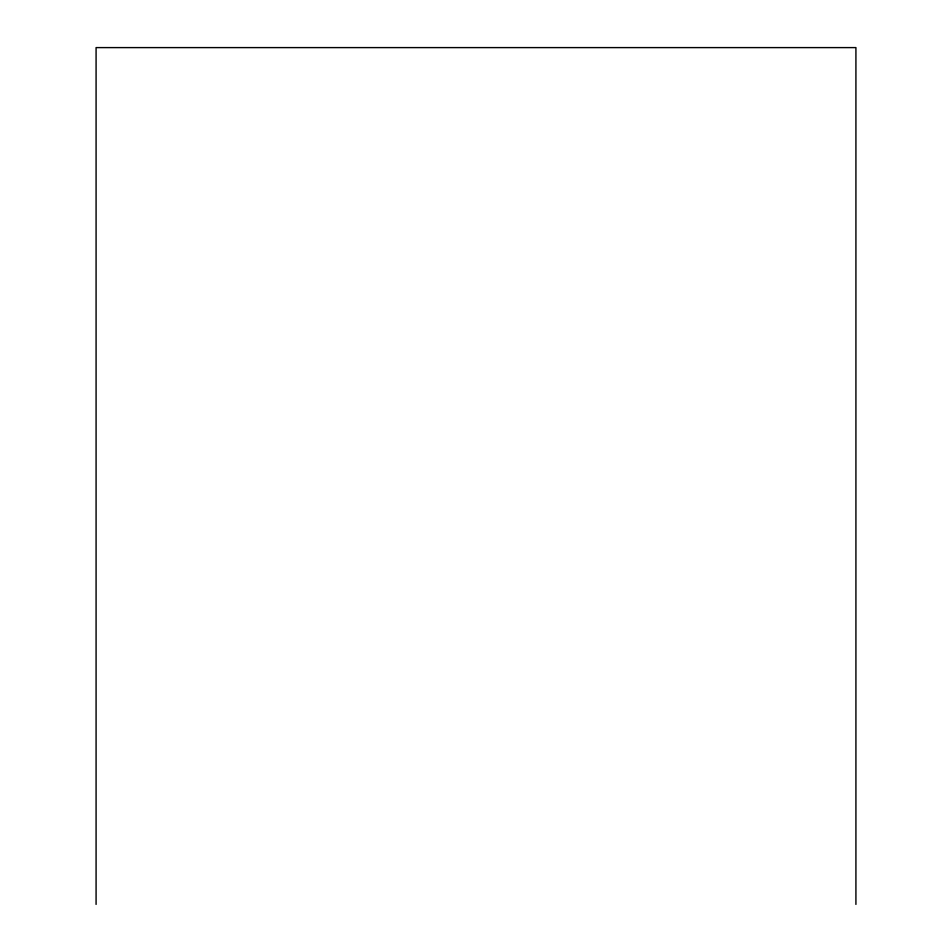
<?xml version="1.0" encoding="UTF-8"?>
<svg xmlns="http://www.w3.org/2000/svg" width="952" height="952" viewBox="0 0 952 952"><rect width="100%" height="100%" fill="white"/><g stroke="black" fill="none" stroke-linecap="round" stroke-linejoin="round"><path stroke-width="1.43" d="M855.919 904.4L855.919 47.6L96.081 47.6L96.081 904.4"/></g></svg>
